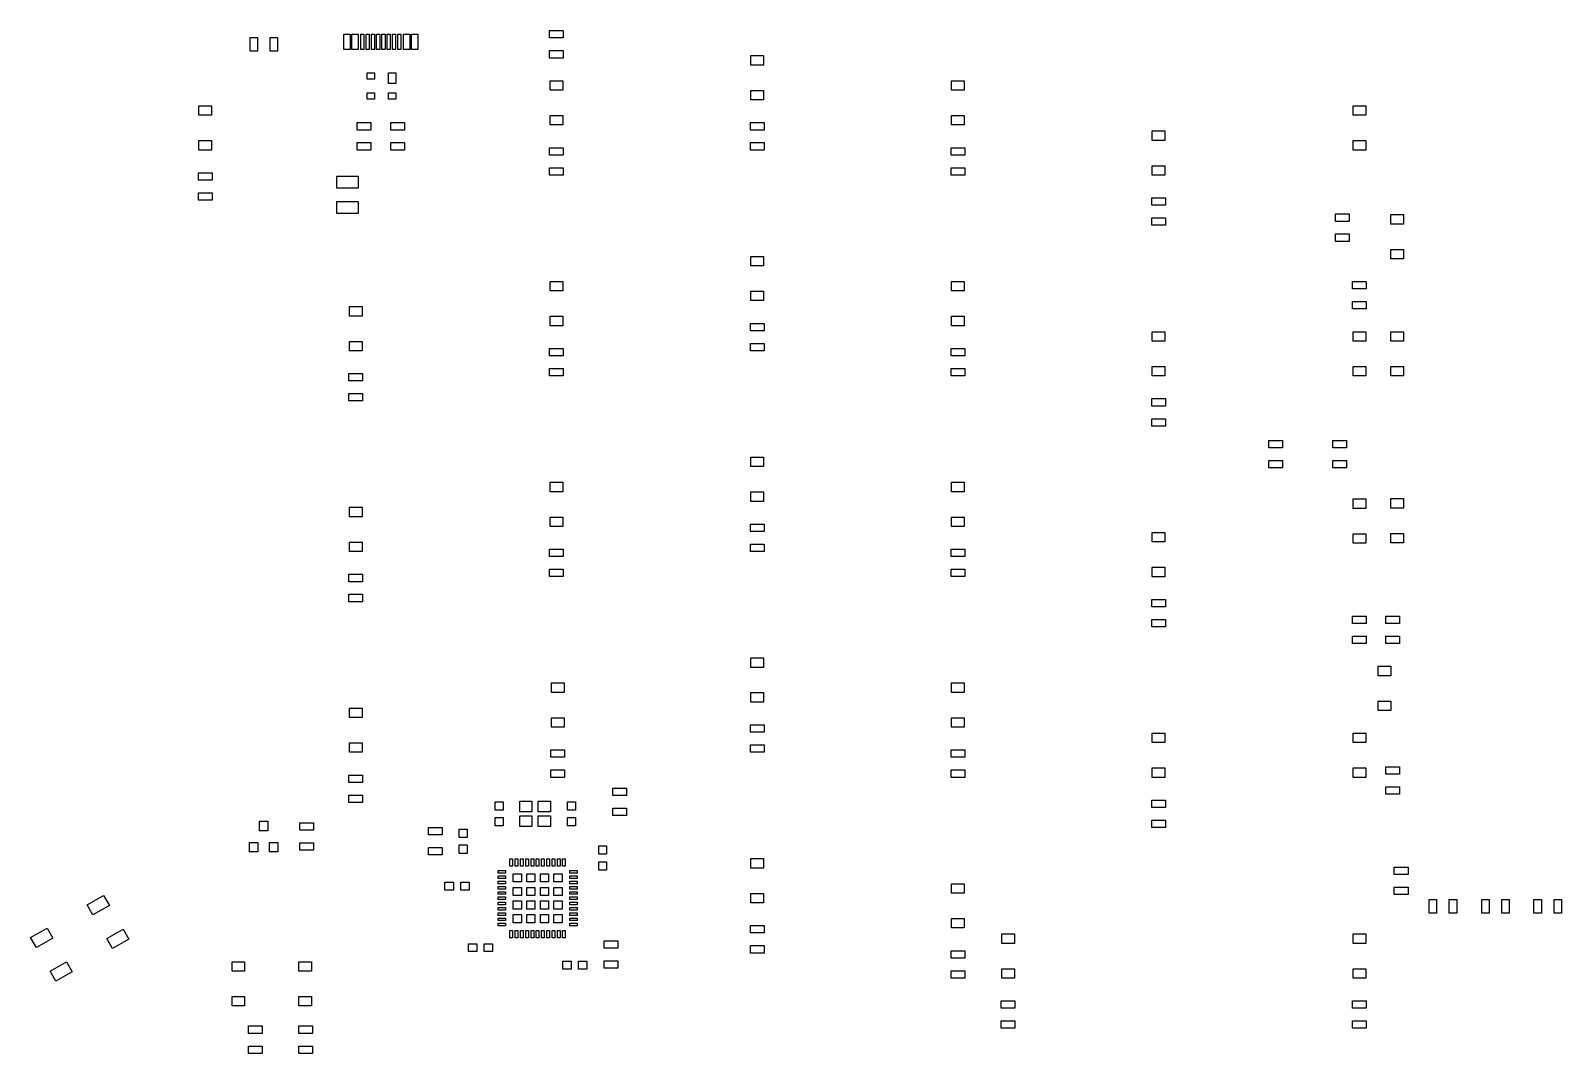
# Model space of a CAD drawing. Extents: x 32 to 331, y -133 to -33.
# Drawn here: x 185.8 to 331.1, y -130.7 to -33.6 of the extents above; entities that cross this region are included whole.
import ezdxf

# ---------------------------------------------------------------- set-up
doc = ezdxf.new("R2010")
doc.units = 0
doc.header["$MEASUREMENT"] = 0
doc.layers.add('BLACK', color=7, linetype='CONTINUOUS')

msp = doc.modelspace()

# ---------------------------------------------------------------- linework, layer by layer
at = {"layer": 'BLACK', "linetype": 'CONTINUOUS'}
for p, q in [((206.662, -35.575), (206.662, -34.275)), ((206.662, -34.275), (207.362, -34.275)), ((207.362, -34.275), (207.362, -35.575)), ((208.562, -35.575), (208.562, -34.275)), ((208.562, -34.275), (209.262, -34.275)), ((209.262, -34.275), (209.262, -35.575)), ((215.55, -35.4075), (215.55, -33.9575)), ((215.55, -33.9575), (216.15, -33.9575)), ((216.15, -33.9575), (216.15, -35.4075)), ((216.325, -35.4075), (216.325, -33.9575)), ((216.325, -33.9575), (216.925, -33.9575)), ((216.925, -33.9575), (216.925, -35.4075)), ((217.175, -35.4075), (217.175, -33.9575)), ((217.175, -33.9575), (217.475, -33.9575)), ((217.475, -33.9575), (217.475, -35.4075)), ((217.675, -35.4075), (217.675, -33.9575)), ((217.675, -33.9575), (217.975, -33.9575)), ((217.975, -33.9575), (217.975, -35.4075)), ((218.175, -35.4075), (218.175, -33.9575)), ((218.175, -33.9575), (218.475, -33.9575)), ((218.475, -33.9575), (218.475, -35.4075)), ((218.675, -35.4075), (218.675, -33.9575)), ((218.675, -33.9575), (218.975, -33.9575)), ((218.975, -33.9575), (218.975, -35.4075)), ((219.175, -35.4075), (219.175, -33.9575)), ((219.175, -33.9575), (219.475, -33.9575)), ((219.475, -33.9575), (219.475, -35.4075)), ((219.675, -35.4075), (219.675, -33.9575)), ((219.675, -33.9575), (219.975, -33.9575)), ((219.975, -33.9575), (219.975, -35.4075)), ((220.175, -35.4075), (220.175, -33.9575)), ((220.175, -33.9575), (220.475, -33.9575)), ((220.475, -33.9575), (220.475, -35.4075)), ((220.675, -35.4075), (220.675, -33.9575)), ((220.675, -33.9575), (220.975, -33.9575)), ((220.975, -33.9575), (220.975, -35.4075)), ((221.225, -35.4075), (221.225, -33.9575)), ((221.225, -33.9575), (221.825, -33.9575)), ((221.825, -33.9575), (221.825, -35.4075)), ((222, -35.4075), (222, -33.9575)), ((222, -33.9575), (222.6, -33.9575)), ((222.6, -33.9575), (222.6, -35.4075)), ((235.094, -34.325), (235.094, -33.625)), ((235.094, -33.625), (236.394, -33.625)), ((236.394, -34.325), (235.094, -34.325)), ((236.394, -33.625), (236.394, -34.325)), ((207.362, -35.575), (206.662, -35.575)), ((209.262, -35.575), (208.562, -35.575)), ((216.15, -35.4075), (215.55, -35.4075)), ((216.925, -35.4075), (216.325, -35.4075)), ((217.475, -35.4075), (217.175, -35.4075)), ((217.975, -35.4075), (217.675, -35.4075)), ((218.475, -35.4075), (218.175, -35.4075)), ((218.975, -35.4075), (218.675, -35.4075)), ((219.475, -35.4075), (219.175, -35.4075)), ((219.975, -35.4075), (219.675, -35.4075)), ((220.475, -35.4075), (220.175, -35.4075)), ((220.975, -35.4075), (220.675, -35.4075)), ((221.825, -35.4075), (221.225, -35.4075)), ((222.6, -35.4075), (222, -35.4075)), ((235.094, -36.225), (235.094, -35.525)), ((235.094, -35.525), (236.394, -35.525)), ((236.394, -36.225), (235.094, -36.225)), ((236.394, -35.525), (236.394, -36.225)), ((254.194, -36.9), (254.194, -36)), ((254.194, -36), (255.394, -36)), ((255.394, -36), (255.394, -36.9)), ((217.788, -38.2437), (217.788, -37.6437)), ((217.788, -37.6437), (218.488, -37.6437)), ((218.488, -37.6437), (218.488, -38.2437)), ((219.788, -38.6437), (219.788, -37.6437)), ((219.788, -37.6437), (220.488, -37.6437)), ((220.488, -37.6437), (220.488, -38.6437)), ((255.394, -36.9), (254.194, -36.9)), ((218.488, -38.2437), (217.788, -38.2437)), ((220.488, -38.6437), (219.788, -38.6437)), ((235.144, -39.2812), (235.144, -38.3813)), ((235.144, -38.3813), (236.344, -38.3813)), ((236.344, -38.3813), (236.344, -39.2812)), ((273.244, -39.2812), (273.244, -38.3813)), ((273.244, -38.3813), (274.444, -38.3813)), ((274.444, -38.3813), (274.444, -39.2812)), ((217.788, -40.1437), (217.788, -39.5437)), ((217.788, -39.5437), (218.488, -39.5437)), ((218.488, -40.1437), (217.788, -40.1437)), ((218.488, -39.5437), (218.488, -40.1437)), ((219.788, -40.1437), (219.788, -39.5437)), ((219.788, -39.5437), (220.488, -39.5437)), ((220.488, -40.1437), (219.788, -40.1437)), ((220.488, -39.5437), (220.488, -40.1437)), ((236.344, -39.2812), (235.144, -39.2812)), ((254.194, -40.2), (254.194, -39.3)), ((254.194, -39.3), (255.394, -39.3)), ((255.394, -40.2), (254.194, -40.2)), ((255.394, -39.3), (255.394, -40.2)), ((274.444, -39.2812), (273.244, -39.2812)), ((201.806, -41.6625), (201.806, -40.7625)), ((201.806, -40.7625), (203.006, -40.7625)), ((203.006, -41.6625), (201.806, -41.6625)), ((203.006, -40.7625), (203.006, -41.6625)), ((235.144, -42.5812), (235.144, -41.6812)), ((235.144, -41.6812), (236.344, -41.6812)), ((236.344, -41.6812), (236.344, -42.5812)), ((273.244, -42.5812), (273.244, -41.6812)), ((273.244, -41.6812), (274.444, -41.6812)), ((274.444, -41.6812), (274.444, -42.5812)), ((311.344, -41.6625), (311.344, -40.7625)), ((311.344, -40.7625), (312.544, -40.7625)), ((312.544, -41.6625), (311.344, -41.6625)), ((312.544, -40.7625), (312.544, -41.6625)), ((216.837, -43.0562), (216.837, -42.3562)), ((216.837, -42.3562), (218.137, -42.3562)), ((218.137, -43.0562), (216.837, -43.0562)), ((218.137, -42.3562), (218.137, -43.0562)), ((220.012, -43.0562), (220.012, -42.3562)), ((220.012, -42.3562), (221.312, -42.3562)), ((221.312, -43.0562), (220.012, -43.0562)), ((221.312, -42.3562), (221.312, -43.0562)), ((236.344, -42.5812), (235.144, -42.5812)), ((254.144, -43.0562), (254.144, -42.3562)), ((254.144, -42.3562), (255.444, -42.3562)), ((255.444, -43.0562), (254.144, -43.0562)), ((255.444, -42.3562), (255.444, -43.0562)), ((274.444, -42.5812), (273.244, -42.5812)), ((292.294, -44.0437), (292.294, -43.1437)), ((292.294, -43.1437), (293.494, -43.1437)), ((293.494, -43.1437), (293.494, -44.0437)), ((201.806, -44.9625), (201.806, -44.0625)), ((201.806, -44.0625), (203.006, -44.0625)), ((203.006, -44.9625), (201.806, -44.9625)), ((203.006, -44.0625), (203.006, -44.9625)), ((216.837, -44.9562), (216.837, -44.2563)), ((216.837, -44.2563), (218.137, -44.2563)), ((218.137, -44.9562), (216.837, -44.9562)), ((218.137, -44.2563), (218.137, -44.9562)), ((220.012, -44.9562), (220.012, -44.2563)), ((220.012, -44.2563), (221.312, -44.2563)), ((221.312, -44.9562), (220.012, -44.9562)), ((221.312, -44.2563), (221.312, -44.9562)), ((235.094, -45.4375), (235.094, -44.7375)), ((235.094, -44.7375), (236.394, -44.7375)), ((236.394, -44.7375), (236.394, -45.4375)), ((254.144, -44.9562), (254.144, -44.2563)), ((254.144, -44.2563), (255.444, -44.2563)), ((255.444, -44.9562), (254.144, -44.9562)), ((255.444, -44.2563), (255.444, -44.9562)), ((273.194, -45.4375), (273.194, -44.7375)), ((273.194, -44.7375), (274.494, -44.7375)), ((274.494, -44.7375), (274.494, -45.4375)), ((293.494, -44.0437), (292.294, -44.0437)), ((311.344, -44.9625), (311.344, -44.0625)), ((311.344, -44.0625), (312.544, -44.0625)), ((312.544, -44.9625), (311.344, -44.9625)), ((312.544, -44.0625), (312.544, -44.9625)), ((236.394, -45.4375), (235.094, -45.4375)), ((274.494, -45.4375), (273.194, -45.4375)), ((292.294, -47.3438), (292.294, -46.4438)), ((292.294, -46.4438), (293.494, -46.4438)), ((293.494, -46.4438), (293.494, -47.3438)), ((201.756, -47.8187), (201.756, -47.1187)), ((201.756, -47.1187), (203.056, -47.1187)), ((203.056, -47.8187), (201.756, -47.8187)), ((203.056, -47.1187), (203.056, -47.8187)), ((214.885, -48.5825), (214.885, -47.4425)), ((214.885, -47.4425), (216.915, -47.4425)), ((216.915, -47.4425), (216.915, -48.5825)), ((235.094, -47.3375), (235.094, -46.6375)), ((235.094, -46.6375), (236.394, -46.6375)), ((236.394, -47.3375), (235.094, -47.3375)), ((236.394, -46.6375), (236.394, -47.3375)), ((273.194, -47.3375), (273.194, -46.6375)), ((273.194, -46.6375), (274.494, -46.6375)), ((274.494, -47.3375), (273.194, -47.3375)), ((274.494, -46.6375), (274.494, -47.3375)), ((293.494, -47.3438), (292.294, -47.3438)), ((201.756, -49.7188), (201.756, -49.0187)), ((201.756, -49.0187), (203.056, -49.0187)), ((203.056, -49.0187), (203.056, -49.7188)), ((216.915, -48.5825), (214.885, -48.5825)), ((203.056, -49.7188), (201.756, -49.7188)), ((214.885, -50.9825), (214.885, -49.8425)), ((214.885, -49.8425), (216.915, -49.8425)), ((216.915, -49.8425), (216.915, -50.9825)), ((292.244, -50.2), (292.244, -49.5)), ((292.244, -49.5), (293.544, -49.5)), ((293.544, -50.2), (292.244, -50.2)), ((293.544, -49.5), (293.544, -50.2)), ((216.915, -50.9825), (214.885, -50.9825)), ((292.244, -52.1), (292.244, -51.4)), ((292.244, -51.4), (293.544, -51.4)), ((293.544, -52.1), (292.244, -52.1)), ((293.544, -51.4), (293.544, -52.1)), ((309.674, -51.724), (309.674, -51.024)), ((309.674, -51.024), (310.974, -51.024)), ((310.974, -51.724), (309.674, -51.724)), ((310.974, -51.024), (310.974, -51.724)), ((314.931, -51.9812), (314.931, -51.0812)), ((314.931, -51.0812), (316.131, -51.0812)), ((316.131, -51.9812), (314.931, -51.9812)), ((316.131, -51.0812), (316.131, -51.9812)), ((309.674, -53.624), (309.674, -52.924)), ((309.674, -52.924), (310.974, -52.924)), ((310.974, -53.624), (309.674, -53.624)), ((310.974, -52.924), (310.974, -53.624)), ((254.194, -55.95), (254.194, -55.05)), ((254.194, -55.05), (255.394, -55.05)), ((255.394, -55.05), (255.394, -55.95)), ((314.931, -55.2812), (314.931, -54.3812)), ((314.931, -54.3812), (316.131, -54.3812)), ((316.131, -54.3812), (316.131, -55.2812)), ((255.394, -55.95), (254.194, -55.95)), ((316.131, -55.2812), (314.931, -55.2812)), ((235.144, -58.3312), (235.144, -57.4312)), ((235.144, -57.4312), (236.344, -57.4312)), ((236.344, -57.4312), (236.344, -58.3312)), ((273.244, -58.3312), (273.244, -57.4312)), ((273.244, -57.4312), (274.444, -57.4312)), ((274.444, -57.4312), (274.444, -58.3312)), ((311.294, -58.1375), (311.294, -57.4375)), ((311.294, -57.4375), (312.594, -57.4375)), ((312.594, -57.4375), (312.594, -58.1375)), ((236.344, -58.3312), (235.144, -58.3312)), ((254.194, -59.25), (254.194, -58.35)), ((254.194, -58.35), (255.394, -58.35)), ((255.394, -59.25), (254.194, -59.25)), ((255.394, -58.35), (255.394, -59.25)), ((274.444, -58.3312), (273.244, -58.3312)), ((312.594, -58.1375), (311.294, -58.1375)), ((311.294, -60.0375), (311.294, -59.3375)), ((311.294, -59.3375), (312.594, -59.3375)), ((312.594, -59.3375), (312.594, -60.0375)), ((216.094, -60.7125), (216.094, -59.8125)), ((216.094, -59.8125), (217.294, -59.8125)), ((217.294, -60.7125), (216.094, -60.7125)), ((217.294, -59.8125), (217.294, -60.7125)), ((235.144, -61.6312), (235.144, -60.7312)), ((235.144, -60.7312), (236.344, -60.7312)), ((236.344, -60.7312), (236.344, -61.6312)), ((273.244, -61.6312), (273.244, -60.7312)), ((273.244, -60.7312), (274.444, -60.7312)), ((274.444, -60.7312), (274.444, -61.6312)), ((312.594, -60.0375), (311.294, -60.0375)), ((236.344, -61.6312), (235.144, -61.6312)), ((254.144, -62.1062), (254.144, -61.4062)), ((254.144, -61.4062), (255.444, -61.4062)), ((255.444, -62.1062), (254.144, -62.1062)), ((255.444, -61.4062), (255.444, -62.1062)), ((274.444, -61.6312), (273.244, -61.6312)), ((292.294, -63.0938), (292.294, -62.1937)), ((292.294, -62.1937), (293.494, -62.1937)), ((293.494, -62.1937), (293.494, -63.0938)), ((311.344, -63.0938), (311.344, -62.1937)), ((311.344, -62.1937), (312.544, -62.1937)), ((312.544, -62.1937), (312.544, -63.0938)), ((314.931, -63.0938), (314.931, -62.1937)), ((314.931, -62.1937), (316.131, -62.1937)), ((316.131, -62.1937), (316.131, -63.0938)), ((216.094, -64.0125), (216.094, -63.1125)), ((216.094, -63.1125), (217.294, -63.1125)), ((217.294, -63.1125), (217.294, -64.0125)), ((235.094, -64.4875), (235.094, -63.7875)), ((235.094, -63.7875), (236.394, -63.7875)), ((236.394, -63.7875), (236.394, -64.4875)), ((254.144, -64.0062), (254.144, -63.3062)), ((254.144, -63.3062), (255.444, -63.3062)), ((255.444, -63.3062), (255.444, -64.0062)), ((273.194, -64.4875), (273.194, -63.7875)), ((273.194, -63.7875), (274.494, -63.7875)), ((274.494, -63.7875), (274.494, -64.4875)), ((293.494, -63.0938), (292.294, -63.0938)), ((312.544, -63.0938), (311.344, -63.0938)), ((316.131, -63.0938), (314.931, -63.0938)), ((217.294, -64.0125), (216.094, -64.0125)), ((236.394, -64.4875), (235.094, -64.4875)), ((255.444, -64.0062), (254.144, -64.0062)), ((274.494, -64.4875), (273.194, -64.4875)), ((216.044, -66.8687), (216.044, -66.1688)), ((216.044, -66.1688), (217.344, -66.1688)), ((217.344, -66.1688), (217.344, -66.8687)), ((235.094, -66.3875), (235.094, -65.6875)), ((235.094, -65.6875), (236.394, -65.6875)), ((236.394, -66.3875), (235.094, -66.3875)), ((236.394, -65.6875), (236.394, -66.3875)), ((273.194, -66.3875), (273.194, -65.6875)), ((273.194, -65.6875), (274.494, -65.6875)), ((274.494, -66.3875), (273.194, -66.3875)), ((274.494, -65.6875), (274.494, -66.3875)), ((292.294, -66.3937), (292.294, -65.4937)), ((292.294, -65.4937), (293.494, -65.4937)), ((293.494, -66.3937), (292.294, -66.3937)), ((293.494, -65.4937), (293.494, -66.3937)), ((311.344, -66.3937), (311.344, -65.4937)), ((311.344, -65.4937), (312.544, -65.4937)), ((312.544, -66.3937), (311.344, -66.3937)), ((312.544, -65.4937), (312.544, -66.3937)), ((314.931, -66.3937), (314.931, -65.4937)), ((314.931, -65.4937), (316.131, -65.4937)), ((316.131, -66.3937), (314.931, -66.3937)), ((316.131, -65.4937), (316.131, -66.3937)), ((217.344, -66.8687), (216.044, -66.8687)), ((216.044, -68.7687), (216.044, -68.0687)), ((216.044, -68.0687), (217.344, -68.0687)), ((217.344, -68.0687), (217.344, -68.7687)), ((217.344, -68.7687), (216.044, -68.7687)), ((292.244, -69.25), (292.244, -68.55)), ((292.244, -68.55), (293.544, -68.55)), ((293.544, -69.25), (292.244, -69.25)), ((293.544, -68.55), (293.544, -69.25)), ((292.244, -71.15), (292.244, -70.45)), ((292.244, -70.45), (293.544, -70.45)), ((293.544, -71.15), (292.244, -71.15)), ((293.544, -70.45), (293.544, -71.15)), ((303.356, -73.2188), (303.356, -72.5187)), ((303.356, -72.5187), (304.656, -72.5187)), ((304.656, -72.5187), (304.656, -73.2188)), ((309.423, -73.2188), (309.423, -72.5187)), ((309.423, -72.5187), (310.723, -72.5187)), ((310.723, -72.5187), (310.723, -73.2188)), ((304.656, -73.2188), (303.356, -73.2188)), ((310.723, -73.2188), (309.423, -73.2188)), ((254.194, -75), (254.194, -74.1)), ((254.194, -74.1), (255.394, -74.1)), ((255.394, -75), (254.194, -75)), ((255.394, -74.1), (255.394, -75)), ((303.356, -75.1187), (303.356, -74.4188)), ((303.356, -74.4188), (304.656, -74.4188)), ((304.656, -75.1187), (303.356, -75.1187)), ((304.656, -74.4188), (304.656, -75.1187)), ((309.423, -75.1187), (309.423, -74.4188)), ((309.423, -74.4188), (310.723, -74.4188)), ((310.723, -75.1187), (309.423, -75.1187)), ((310.723, -74.4188), (310.723, -75.1187)), ((235.144, -77.3812), (235.144, -76.4813)), ((235.144, -76.4813), (236.344, -76.4813)), ((236.344, -76.4813), (236.344, -77.3812)), ((273.244, -77.3812), (273.244, -76.4813)), ((273.244, -76.4813), (274.444, -76.4813)), ((274.444, -76.4813), (274.444, -77.3812)), ((236.344, -77.3812), (235.144, -77.3812)), ((254.194, -78.3), (254.194, -77.4)), ((254.194, -77.4), (255.394, -77.4)), ((255.394, -78.3), (254.194, -78.3)), ((255.394, -77.4), (255.394, -78.3)), ((274.444, -77.3812), (273.244, -77.3812)), ((311.344, -78.9688), (311.344, -78.0687)), ((311.344, -78.0687), (312.544, -78.0687)), ((312.544, -78.0687), (312.544, -78.9688)), ((314.931, -78.937), (314.931, -78.037)), ((314.931, -78.037), (316.131, -78.037)), ((316.131, -78.037), (316.131, -78.937)), ((216.094, -79.7625), (216.094, -78.8625)), ((216.094, -78.8625), (217.294, -78.8625)), ((217.294, -79.7625), (216.094, -79.7625)), ((217.294, -78.8625), (217.294, -79.7625)), ((235.144, -80.6812), (235.144, -79.7812)), ((235.144, -79.7812), (236.344, -79.7812)), ((236.344, -79.7812), (236.344, -80.6812)), ((273.244, -80.6812), (273.244, -79.7812)), ((273.244, -79.7812), (274.444, -79.7812)), ((274.444, -79.7812), (274.444, -80.6812)), ((312.544, -78.9688), (311.344, -78.9688)), ((316.131, -78.937), (314.931, -78.937)), ((236.344, -80.6812), (235.144, -80.6812)), ((254.144, -81.1562), (254.144, -80.4562)), ((254.144, -80.4562), (255.444, -80.4562)), ((255.444, -81.1562), (254.144, -81.1562)), ((255.444, -80.4562), (255.444, -81.1562)), ((274.444, -80.6812), (273.244, -80.6812)), ((292.294, -82.1437), (292.294, -81.2437)), ((292.294, -81.2437), (293.494, -81.2437)), ((293.494, -81.2437), (293.494, -82.1437)), ((314.931, -82.237), (314.931, -81.337)), ((314.931, -81.337), (316.131, -81.337)), ((316.131, -81.337), (316.131, -82.237)), ((216.094, -83.0625), (216.094, -82.1625)), ((216.094, -82.1625), (217.294, -82.1625)), ((217.294, -82.1625), (217.294, -83.0625)), ((254.144, -83.0562), (254.144, -82.3563)), ((254.144, -82.3563), (255.444, -82.3563)), ((255.444, -82.3563), (255.444, -83.0562)), ((293.494, -82.1437), (292.294, -82.1437)), ((311.344, -82.2687), (311.344, -81.3687)), ((311.344, -81.3687), (312.544, -81.3687)), ((312.544, -82.2687), (311.344, -82.2687)), ((312.544, -81.3687), (312.544, -82.2687)), ((316.131, -82.237), (314.931, -82.237)), ((217.294, -83.0625), (216.094, -83.0625)), ((235.094, -83.5375), (235.094, -82.8375)), ((235.094, -82.8375), (236.394, -82.8375)), ((236.394, -83.5375), (235.094, -83.5375)), ((236.394, -82.8375), (236.394, -83.5375)), ((255.444, -83.0562), (254.144, -83.0562)), ((273.194, -83.5375), (273.194, -82.8375)), ((273.194, -82.8375), (274.494, -82.8375)), ((274.494, -83.5375), (273.194, -83.5375)), ((274.494, -82.8375), (274.494, -83.5375)), ((216.044, -85.9188), (216.044, -85.2188)), ((216.044, -85.2188), (217.344, -85.2188)), ((217.344, -85.2188), (217.344, -85.9188)), ((235.094, -85.4375), (235.094, -84.7375)), ((235.094, -84.7375), (236.394, -84.7375)), ((236.394, -85.4375), (235.094, -85.4375)), ((236.394, -84.7375), (236.394, -85.4375)), ((273.194, -85.4375), (273.194, -84.7375)), ((273.194, -84.7375), (274.494, -84.7375)), ((274.494, -85.4375), (273.194, -85.4375)), ((274.494, -84.7375), (274.494, -85.4375)), ((292.294, -85.4437), (292.294, -84.5438)), ((292.294, -84.5438), (293.494, -84.5438)), ((293.494, -85.4437), (292.294, -85.4437)), ((293.494, -84.5438), (293.494, -85.4437)), ((217.344, -85.9188), (216.044, -85.9188)), ((216.044, -87.8187), (216.044, -87.1187)), ((216.044, -87.1187), (217.344, -87.1187)), ((217.344, -87.1187), (217.344, -87.8187)), ((217.344, -87.8187), (216.044, -87.8187)), ((292.244, -88.3), (292.244, -87.6)), ((292.244, -87.6), (293.544, -87.6)), ((293.544, -88.3), (292.244, -88.3)), ((293.544, -87.6), (293.544, -88.3)), ((292.244, -90.2), (292.244, -89.5)), ((292.244, -89.5), (293.544, -89.5)), ((293.544, -89.5), (293.544, -90.2)), ((311.294, -89.8875), (311.294, -89.1875)), ((311.294, -89.1875), (312.594, -89.1875)), ((312.594, -89.8875), (311.294, -89.8875)), ((312.594, -89.1875), (312.594, -89.8875)), ((314.469, -89.8875), (314.469, -89.1875)), ((314.469, -89.1875), (315.769, -89.1875)), ((315.769, -89.8875), (314.469, -89.8875)), ((315.769, -89.1875), (315.769, -89.8875)), ((293.544, -90.2), (292.244, -90.2)), ((311.294, -91.7875), (311.294, -91.0875)), ((311.294, -91.0875), (312.594, -91.0875)), ((312.594, -91.0875), (312.594, -91.7875)), ((314.469, -91.7875), (314.469, -91.0875)), ((314.469, -91.0875), (315.769, -91.0875)), ((315.769, -91.0875), (315.769, -91.7875)), ((312.594, -91.7875), (311.294, -91.7875)), ((315.769, -91.7875), (314.469, -91.7875)), ((254.194, -94.05), (254.194, -93.15)), ((254.194, -93.15), (255.394, -93.15)), ((255.394, -94.05), (254.194, -94.05)), ((255.394, -93.15), (255.394, -94.05)), ((313.725, -94.8438), (313.725, -93.9437)), ((313.725, -93.9437), (314.925, -93.9437)), ((314.925, -93.9437), (314.925, -94.8438)), ((235.271, -96.4312), (235.271, -95.5312)), ((235.271, -95.5312), (236.471, -95.5312)), ((236.471, -95.5312), (236.471, -96.4312)), ((273.244, -96.4312), (273.244, -95.5312)), ((273.244, -95.5312), (274.444, -95.5312)), ((274.444, -95.5312), (274.444, -96.4312)), ((314.925, -94.8438), (313.725, -94.8438)), ((236.471, -96.4312), (235.271, -96.4312)), ((254.194, -97.35), (254.194, -96.45)), ((254.194, -96.45), (255.394, -96.45)), ((255.394, -96.45), (255.394, -97.35)), ((274.444, -96.4312), (273.244, -96.4312)), ((313.725, -98.1437), (313.725, -97.2437)), ((313.725, -97.2437), (314.925, -97.2437)), ((314.925, -97.2437), (314.925, -98.1437)), ((216.094, -98.8125), (216.094, -97.9125)), ((216.094, -97.9125), (217.294, -97.9125)), ((217.294, -97.9125), (217.294, -98.8125)), ((255.394, -97.35), (254.194, -97.35)), ((314.925, -98.1437), (313.725, -98.1437)), ((217.294, -98.8125), (216.094, -98.8125)), ((235.271, -99.7312), (235.271, -98.8312)), ((235.271, -98.8312), (236.471, -98.8312)), ((236.471, -99.7312), (235.271, -99.7312)), ((236.471, -98.8312), (236.471, -99.7312)), ((254.144, -100.206), (254.144, -99.5062)), ((254.144, -99.5062), (255.444, -99.5062)), ((255.444, -100.206), (254.144, -100.206)), ((255.444, -99.5062), (255.444, -100.206)), ((273.244, -99.7312), (273.244, -98.8312)), ((273.244, -98.8312), (274.444, -98.8312)), ((274.444, -99.7312), (273.244, -99.7312)), ((274.444, -98.8312), (274.444, -99.7312)), ((216.094, -102.112), (216.094, -101.212)), ((216.094, -101.212), (217.294, -101.212)), ((217.294, -101.212), (217.294, -102.112)), ((254.144, -102.106), (254.144, -101.406)), ((254.144, -101.406), (255.444, -101.406)), ((255.444, -101.406), (255.444, -102.106)), ((292.294, -101.194), (292.294, -100.294)), ((292.294, -100.294), (293.494, -100.294)), ((293.494, -101.194), (292.294, -101.194)), ((293.494, -100.294), (293.494, -101.194)), ((311.344, -101.194), (311.344, -100.294)), ((311.344, -100.294), (312.544, -100.294)), ((312.544, -101.194), (311.344, -101.194)), ((312.544, -100.294), (312.544, -101.194)), ((217.294, -102.112), (216.094, -102.112)), ((235.221, -102.587), (235.221, -101.887)), ((235.221, -101.887), (236.521, -101.887)), ((236.521, -102.587), (235.221, -102.587)), ((236.521, -101.887), (236.521, -102.587)), ((255.444, -102.106), (254.144, -102.106)), ((273.194, -102.587), (273.194, -101.887)), ((273.194, -101.887), (274.494, -101.887)), ((274.494, -102.587), (273.194, -102.587)), ((274.494, -101.887), (274.494, -102.587)), ((216.044, -104.969), (216.044, -104.269)), ((216.044, -104.269), (217.344, -104.269)), ((217.344, -104.269), (217.344, -104.969)), ((235.221, -104.487), (235.221, -103.787)), ((235.221, -103.787), (236.521, -103.787)), ((236.521, -104.487), (235.221, -104.487)), ((236.521, -103.787), (236.521, -104.487)), ((273.194, -104.487), (273.194, -103.787)), ((273.194, -103.787), (274.494, -103.787)), ((274.494, -104.487), (273.194, -104.487)), ((274.494, -103.787), (274.494, -104.487)), ((292.294, -104.494), (292.294, -103.594)), ((292.294, -103.594), (293.494, -103.594)), ((293.494, -104.494), (292.294, -104.494)), ((293.494, -103.594), (293.494, -104.494)), ((311.344, -104.494), (311.344, -103.594)), ((311.344, -103.594), (312.544, -103.594)), ((312.544, -104.494), (311.344, -104.494)), ((312.544, -103.594), (312.544, -104.494)), ((314.469, -104.175), (314.469, -103.475)), ((314.469, -103.475), (315.769, -103.475)), ((315.769, -104.175), (314.469, -104.175)), ((315.769, -103.475), (315.769, -104.175)), ((217.344, -104.969), (216.044, -104.969)), ((241.094, -106.207), (241.094, -105.507)), ((241.094, -105.507), (242.394, -105.507)), ((242.394, -105.507), (242.394, -106.207)), ((314.469, -106.075), (314.469, -105.375)), ((314.469, -105.375), (315.769, -105.375)), ((315.769, -105.375), (315.769, -106.075)), ((216.044, -106.869), (216.044, -106.169)), ((216.044, -106.169), (217.344, -106.169)), ((217.344, -106.869), (216.044, -106.869)), ((217.344, -106.169), (217.344, -106.869)), ((229.939, -107.6), (229.939, -106.8)), ((229.939, -106.8), (230.689, -106.8)), ((230.689, -106.8), (230.689, -107.6)), ((232.262, -107.75), (232.262, -106.75)), ((232.262, -106.75), (233.412, -106.75)), ((233.412, -106.75), (233.412, -107.75)), ((234.012, -107.75), (234.012, -106.75)), ((234.012, -106.75), (235.162, -106.75)), ((235.162, -106.75), (235.162, -107.75)), ((236.797, -107.6), (236.797, -106.8)), ((236.797, -106.8), (237.547, -106.8)), ((237.547, -106.8), (237.547, -107.6)), ((242.394, -106.207), (241.094, -106.207)), ((241.094, -108.107), (241.094, -107.407)), ((241.094, -107.407), (242.394, -107.407)), ((242.394, -107.407), (242.394, -108.107)), ((292.244, -107.35), (292.244, -106.65)), ((292.244, -106.65), (293.544, -106.65)), ((293.544, -107.35), (292.244, -107.35)), ((293.544, -106.65), (293.544, -107.35)), ((315.769, -106.075), (314.469, -106.075)), ((207.562, -109.559), (207.562, -108.659)), ((207.562, -108.659), (208.362, -108.659)), ((208.362, -108.659), (208.362, -109.559)), ((211.376, -109.509), (211.376, -108.809)), ((211.376, -108.809), (212.677, -108.809)), ((212.677, -108.809), (212.677, -109.509)), ((230.689, -107.6), (229.939, -107.6)), ((229.939, -109.1), (229.939, -108.3)), ((229.939, -108.3), (230.689, -108.3)), ((230.689, -108.3), (230.689, -109.1)), ((233.412, -107.75), (232.262, -107.75)), ((232.262, -109.15), (232.262, -108.15)), ((232.262, -108.15), (233.412, -108.15)), ((233.412, -108.15), (233.412, -109.15)), ((235.162, -107.75), (234.012, -107.75)), ((234.012, -109.15), (234.012, -108.15)), ((234.012, -108.15), (235.162, -108.15)), ((235.162, -108.15), (235.162, -109.15)), ((237.547, -107.6), (236.797, -107.6)), ((236.797, -109.1), (236.797, -108.3)), ((236.797, -108.3), (237.547, -108.3)), ((237.547, -108.3), (237.547, -109.1)), ((242.394, -108.107), (241.094, -108.107)), ((292.244, -109.25), (292.244, -108.55)), ((292.244, -108.55), (293.544, -108.55)), ((293.544, -108.55), (293.544, -109.25)), ((208.362, -109.559), (207.562, -109.559)), ((212.677, -109.509), (211.376, -109.509)), ((223.6, -109.953), (223.6, -109.253)), ((223.6, -109.253), (224.9, -109.253)), ((224.9, -109.953), (223.6, -109.953)), ((224.9, -109.253), (224.9, -109.953)), ((226.51, -110.203), (226.51, -109.403)), ((226.51, -109.403), (227.26, -109.403)), ((227.26, -110.203), (226.51, -110.203)), ((227.26, -109.403), (227.26, -110.203)), ((230.689, -109.1), (229.939, -109.1)), ((233.412, -109.15), (232.262, -109.15)), ((235.162, -109.15), (234.012, -109.15)), ((237.547, -109.1), (236.797, -109.1)), ((293.544, -109.25), (292.244, -109.25)), ((206.612, -111.559), (206.612, -110.659)), ((206.612, -110.659), (207.412, -110.659)), ((207.412, -111.559), (206.612, -111.559)), ((207.412, -110.659), (207.412, -111.559)), ((208.512, -111.559), (208.512, -110.659)), ((208.512, -110.659), (209.312, -110.659)), ((209.312, -111.559), (208.512, -111.559)), ((209.312, -110.659), (209.312, -111.559)), ((211.376, -111.409), (211.376, -110.709)), ((211.376, -110.709), (212.677, -110.709)), ((212.677, -111.409), (211.376, -111.409)), ((212.677, -110.709), (212.677, -111.409)), ((223.6, -111.853), (223.6, -111.153)), ((223.6, -111.153), (224.9, -111.153)), ((224.9, -111.853), (223.6, -111.853)), ((224.9, -111.153), (224.9, -111.853)), ((226.51, -111.703), (226.51, -110.903)), ((226.51, -110.903), (227.26, -110.903)), ((227.26, -111.703), (226.51, -111.703)), ((227.26, -110.903), (227.26, -111.703)), ((239.75, -111.791), (239.75, -110.991)), ((239.75, -110.991), (240.5, -110.991)), ((240.5, -111.791), (239.75, -111.791)), ((240.5, -110.991), (240.5, -111.791)), ((231.332, -112.91), (231.332, -112.21)), ((231.332, -112.21), (231.582, -112.21)), ((231.582, -112.91), (231.332, -112.91)), ((231.582, -112.21), (231.582, -112.91)), ((231.832, -112.91), (231.832, -112.21)), ((231.832, -112.21), (232.082, -112.21)), ((232.082, -112.91), (231.832, -112.91)), ((232.082, -112.21), (232.082, -112.91)), ((232.332, -112.91), (232.332, -112.21)), ((232.332, -112.21), (232.582, -112.21)), ((232.582, -112.91), (232.332, -112.91)), ((232.582, -112.21), (232.582, -112.91)), ((232.832, -112.91), (232.832, -112.21)), ((232.832, -112.21), (233.082, -112.21)), ((233.082, -112.91), (232.832, -112.91)), ((233.082, -112.21), (233.082, -112.91)), ((233.332, -112.91), (233.332, -112.21)), ((233.332, -112.21), (233.582, -112.21)), ((233.582, -112.91), (233.332, -112.91)), ((233.582, -112.21), (233.582, -112.91)), ((233.832, -112.91), (233.832, -112.21)), ((233.832, -112.21), (234.082, -112.21)), ((234.082, -112.91), (233.832, -112.91)), ((234.082, -112.21), (234.082, -112.91)), ((234.332, -112.91), (234.332, -112.21)), ((234.332, -112.21), (234.582, -112.21)), ((234.582, -112.91), (234.332, -112.91)), ((234.582, -112.21), (234.582, -112.91)), ((234.832, -112.91), (234.832, -112.21)), ((234.832, -112.21), (235.082, -112.21)), ((235.082, -112.91), (234.832, -112.91)), ((235.082, -112.21), (235.082, -112.91)), ((235.332, -112.91), (235.332, -112.21)), ((235.332, -112.21), (235.582, -112.21)), ((235.582, -112.91), (235.332, -112.91)), ((235.582, -112.21), (235.582, -112.91)), ((235.832, -112.91), (235.832, -112.21)), ((235.832, -112.21), (236.082, -112.21)), ((236.082, -112.91), (235.832, -112.91)), ((236.082, -112.21), (236.082, -112.91)), ((236.332, -112.91), (236.332, -112.21)), ((236.332, -112.21), (236.582, -112.21)), ((236.582, -112.91), (236.332, -112.91)), ((236.582, -112.21), (236.582, -112.91)), ((239.75, -113.291), (239.75, -112.491)), ((239.75, -112.491), (240.5, -112.491)), ((240.5, -113.291), (239.75, -113.291)), ((240.5, -112.491), (240.5, -113.291)), ((254.194, -113.1), (254.194, -112.2)), ((254.194, -112.2), (255.394, -112.2)), ((255.394, -113.1), (254.194, -113.1)), ((255.394, -112.2), (255.394, -113.1)), ((315.262, -113.7), (315.262, -113)), ((315.262, -113), (316.562, -113)), ((316.562, -113), (316.562, -113.7)), ((225.164, -115.183), (225.164, -114.433)), ((225.164, -114.433), (225.964, -114.433)), ((225.964, -114.433), (225.964, -115.183)), ((226.664, -115.183), (226.664, -114.433)), ((226.664, -114.433), (227.464, -114.433)), ((227.464, -114.433), (227.464, -115.183)), ((230.207, -113.585), (230.207, -113.335)), ((230.207, -113.335), (230.907, -113.335)), ((230.907, -113.585), (230.207, -113.585)), ((230.207, -114.085), (230.207, -113.835)), ((230.207, -113.835), (230.907, -113.835)), ((230.907, -114.085), (230.207, -114.085)), ((230.207, -114.585), (230.207, -114.335)), ((230.207, -114.335), (230.907, -114.335)), ((230.907, -114.585), (230.207, -114.585)), ((230.907, -113.335), (230.907, -113.585)), ((230.907, -113.835), (230.907, -114.085)), ((230.907, -114.335), (230.907, -114.585)), ((231.639, -114.415), (231.639, -113.642)), ((231.639, -113.642), (232.412, -113.642)), ((232.412, -114.415), (231.639, -114.415)), ((232.412, -113.642), (232.412, -114.415)), ((232.927, -114.415), (232.927, -113.642)), ((232.927, -113.642), (233.7, -113.642)), ((233.7, -114.415), (232.927, -114.415)), ((233.7, -113.642), (233.7, -114.415)), ((234.214, -114.415), (234.214, -113.642)), ((234.214, -113.642), (234.987, -113.642)), ((234.987, -114.415), (234.214, -114.415)), ((234.987, -113.642), (234.987, -114.415)), ((235.502, -114.415), (235.502, -113.642)), ((235.502, -113.642), (236.274, -113.642)), ((236.274, -114.415), (235.502, -114.415)), ((236.274, -113.642), (236.274, -114.415)), ((237.007, -113.585), (237.007, -113.335)), ((237.007, -113.335), (237.707, -113.335)), ((237.707, -113.585), (237.007, -113.585)), ((237.007, -114.085), (237.007, -113.835)), ((237.007, -113.835), (237.707, -113.835)), ((237.707, -114.085), (237.007, -114.085)), ((237.007, -114.585), (237.007, -114.335)), ((237.007, -114.335), (237.707, -114.335)), ((237.707, -114.585), (237.007, -114.585)), ((237.707, -113.335), (237.707, -113.585)), ((237.707, -113.835), (237.707, -114.085)), ((237.707, -114.335), (237.707, -114.585)), ((273.244, -115.481), (273.244, -114.581)), ((273.244, -114.581), (274.444, -114.581)), ((274.444, -114.581), (274.444, -115.481)), ((316.562, -113.7), (315.262, -113.7)), ((191.205, -116.583), (192.764, -115.683)), ((192.764, -115.683), (193.314, -116.635)), ((225.964, -115.183), (225.164, -115.183)), ((227.464, -115.183), (226.664, -115.183)), ((230.207, -115.085), (230.207, -114.835)), ((230.207, -114.835), (230.907, -114.835)), ((230.907, -115.085), (230.207, -115.085)), ((230.207, -115.585), (230.207, -115.335)), ((230.207, -115.335), (230.907, -115.335)), ((230.907, -115.585), (230.207, -115.585)), ((230.207, -116.085), (230.207, -115.835)), ((230.207, -115.835), (230.907, -115.835)), ((230.907, -116.085), (230.207, -116.085)), ((230.907, -114.835), (230.907, -115.085)), ((230.907, -115.335), (230.907, -115.585)), ((230.907, -115.835), (230.907, -116.085)), ((231.639, -115.702), (231.639, -114.93)), ((231.639, -114.93), (232.412, -114.93)), ((232.412, -115.702), (231.639, -115.702)), ((231.639, -116.99), (231.639, -116.217)), ((231.639, -116.217), (232.412, -116.217)), ((232.412, -114.93), (232.412, -115.702)), ((232.412, -116.217), (232.412, -116.99)), ((232.927, -115.702), (232.927, -114.93)), ((232.927, -114.93), (233.7, -114.93)), ((233.7, -115.702), (232.927, -115.702)), ((232.927, -116.99), (232.927, -116.217)), ((232.927, -116.217), (233.7, -116.217)), ((233.7, -114.93), (233.7, -115.702)), ((233.7, -116.217), (233.7, -116.99)), ((234.214, -115.702), (234.214, -114.93)), ((234.214, -114.93), (234.987, -114.93)), ((234.987, -115.702), (234.214, -115.702)), ((234.214, -116.99), (234.214, -116.217)), ((234.214, -116.217), (234.987, -116.217)), ((234.987, -114.93), (234.987, -115.702)), ((234.987, -116.217), (234.987, -116.99)), ((235.502, -115.702), (235.502, -114.93)), ((235.502, -114.93), (236.274, -114.93)), ((236.274, -115.702), (235.502, -115.702)), ((235.502, -116.99), (235.502, -116.217)), ((235.502, -116.217), (236.274, -116.217)), ((236.274, -114.93), (236.274, -115.702)), ((236.274, -116.217), (236.274, -116.99)), ((237.007, -115.085), (237.007, -114.835)), ((237.007, -114.835), (237.707, -114.835)), ((237.707, -115.085), (237.007, -115.085)), ((237.007, -115.585), (237.007, -115.335)), ((237.007, -115.335), (237.707, -115.335)), ((237.707, -115.585), (237.007, -115.585)), ((237.007, -116.085), (237.007, -115.835)), ((237.007, -115.835), (237.707, -115.835)), ((237.707, -116.085), (237.007, -116.085)), ((237.707, -114.835), (237.707, -115.085)), ((237.707, -115.335), (237.707, -115.585)), ((237.707, -115.835), (237.707, -116.085)), ((254.194, -116.4), (254.194, -115.5)), ((254.194, -115.5), (255.394, -115.5)), ((255.394, -115.5), (255.394, -116.4)), ((274.444, -115.481), (273.244, -115.481)), ((315.262, -115.6), (315.262, -114.9)), ((315.262, -114.9), (316.562, -114.9)), ((316.562, -115.6), (315.262, -115.6)), ((316.562, -114.9), (316.562, -115.6)), ((318.581, -117.363), (318.581, -116.063)), ((318.581, -116.063), (319.281, -116.063)), ((319.281, -116.063), (319.281, -117.363)), ((320.481, -117.363), (320.481, -116.063)), ((320.481, -116.063), (321.181, -116.063)), ((321.181, -116.063), (321.181, -117.363)), ((323.566, -117.363), (323.566, -116.063)), ((323.566, -116.063), (324.266, -116.063)), ((324.266, -116.063), (324.266, -117.363)), ((325.466, -117.363), (325.466, -116.063)), ((325.466, -116.063), (326.166, -116.063)), ((326.166, -116.063), (326.166, -117.363)), ((328.519, -117.363), (328.519, -116.063)), ((328.519, -116.063), (329.219, -116.063)), ((329.219, -116.063), (329.219, -117.363)), ((330.419, -117.363), (330.419, -116.063)), ((330.419, -116.063), (331.119, -116.063)), ((331.119, -116.063), (331.119, -117.363)), ((191.755, -117.535), (191.205, -116.583)), ((193.314, -116.635), (191.755, -117.535)), ((230.207, -116.585), (230.207, -116.335)), ((230.207, -116.335), (230.907, -116.335)), ((230.907, -116.585), (230.207, -116.585)), ((230.207, -117.085), (230.207, -116.835)), ((230.207, -116.835), (230.907, -116.835)), ((230.907, -117.085), (230.207, -117.085)), ((230.207, -117.585), (230.207, -117.335)), ((230.207, -117.335), (230.907, -117.335)), ((230.907, -117.585), (230.207, -117.585)), ((230.907, -116.335), (230.907, -116.585)), ((230.907, -116.835), (230.907, -117.085)), ((230.907, -117.335), (230.907, -117.585)), ((232.412, -116.99), (231.639, -116.99)), ((231.639, -118.277), (231.639, -117.505)), ((231.639, -117.505), (232.412, -117.505)), ((232.412, -117.505), (232.412, -118.277)), ((233.7, -116.99), (232.927, -116.99)), ((232.927, -118.277), (232.927, -117.505)), ((232.927, -117.505), (233.7, -117.505)), ((233.7, -117.505), (233.7, -118.277)), ((234.987, -116.99), (234.214, -116.99)), ((234.214, -118.277), (234.214, -117.505)), ((234.214, -117.505), (234.987, -117.505)), ((234.987, -117.505), (234.987, -118.277)), ((236.274, -116.99), (235.502, -116.99)), ((235.502, -118.277), (235.502, -117.505)), ((235.502, -117.505), (236.274, -117.505)), ((236.274, -117.505), (236.274, -118.277)), ((237.007, -116.585), (237.007, -116.335)), ((237.007, -116.335), (237.707, -116.335)), ((237.707, -116.585), (237.007, -116.585)), ((237.007, -117.085), (237.007, -116.835)), ((237.007, -116.835), (237.707, -116.835)), ((237.707, -117.085), (237.007, -117.085)), ((237.007, -117.585), (237.007, -117.335)), ((237.007, -117.335), (237.707, -117.335)), ((237.707, -117.585), (237.007, -117.585)), ((237.707, -116.335), (237.707, -116.585)), ((237.707, -116.835), (237.707, -117.085)), ((237.707, -117.335), (237.707, -117.585)), ((255.394, -116.4), (254.194, -116.4)), ((319.281, -117.363), (318.581, -117.363)), ((321.181, -117.363), (320.481, -117.363)), ((324.266, -117.363), (323.566, -117.363)), ((326.166, -117.363), (325.466, -117.363)), ((329.219, -117.363), (328.519, -117.363)), ((331.119, -117.363), (330.419, -117.363)), ((185.836, -119.683), (187.395, -118.783)), ((187.395, -118.783), (187.945, -119.735)), ((193.055, -119.787), (194.614, -118.887)), ((194.614, -118.887), (195.164, -119.839)), ((230.207, -118.085), (230.207, -117.835)), ((230.207, -117.835), (230.907, -117.835)), ((230.907, -118.085), (230.207, -118.085)), ((230.207, -118.585), (230.207, -118.335)), ((230.207, -118.335), (230.907, -118.335)), ((230.907, -118.585), (230.207, -118.585)), ((230.907, -117.835), (230.907, -118.085)), ((230.907, -118.335), (230.907, -118.585)), ((231.332, -119.71), (231.332, -119.01)), ((231.332, -119.01), (231.582, -119.01)), ((231.582, -119.01), (231.582, -119.71)), ((232.412, -118.277), (231.639, -118.277)), ((231.832, -119.71), (231.832, -119.01)), ((231.832, -119.01), (232.082, -119.01)), ((232.082, -119.01), (232.082, -119.71)), ((232.332, -119.71), (232.332, -119.01)), ((232.332, -119.01), (232.582, -119.01)), ((232.582, -119.01), (232.582, -119.71)), ((232.832, -119.71), (232.832, -119.01)), ((232.832, -119.01), (233.082, -119.01)), ((233.7, -118.277), (232.927, -118.277)), ((233.082, -119.01), (233.082, -119.71)), ((233.332, -119.71), (233.332, -119.01)), ((233.332, -119.01), (233.582, -119.01)), ((233.582, -119.01), (233.582, -119.71)), ((233.832, -119.71), (233.832, -119.01)), ((233.832, -119.01), (234.082, -119.01)), ((234.082, -119.01), (234.082, -119.71)), ((234.987, -118.277), (234.214, -118.277)), ((234.332, -119.71), (234.332, -119.01)), ((234.332, -119.01), (234.582, -119.01)), ((234.582, -119.01), (234.582, -119.71)), ((234.832, -119.71), (234.832, -119.01)), ((234.832, -119.01), (235.082, -119.01)), ((235.082, -119.01), (235.082, -119.71)), ((235.332, -119.71), (235.332, -119.01)), ((235.332, -119.01), (235.582, -119.01)), ((236.274, -118.277), (235.502, -118.277)), ((235.582, -119.01), (235.582, -119.71)), ((235.832, -119.71), (235.832, -119.01)), ((235.832, -119.01), (236.082, -119.01)), ((236.082, -119.01), (236.082, -119.71)), ((236.332, -119.71), (236.332, -119.01)), ((236.332, -119.01), (236.582, -119.01)), ((236.582, -119.01), (236.582, -119.71)), ((237.007, -118.085), (237.007, -117.835)), ((237.007, -117.835), (237.707, -117.835)), ((237.707, -118.085), (237.007, -118.085)), ((237.007, -118.585), (237.007, -118.335)), ((237.007, -118.335), (237.707, -118.335)), ((237.707, -118.585), (237.007, -118.585)), ((237.707, -117.835), (237.707, -118.085)), ((237.707, -118.335), (237.707, -118.585)), ((254.144, -119.256), (254.144, -118.556)), ((254.144, -118.556), (255.444, -118.556)), ((255.444, -118.556), (255.444, -119.256)), ((273.244, -118.781), (273.244, -117.881)), ((273.244, -117.881), (274.444, -117.881)), ((274.444, -118.781), (273.244, -118.781)), ((274.444, -117.881), (274.444, -118.781)), ((186.386, -120.635), (185.836, -119.683)), ((187.945, -119.735), (186.386, -120.635)), ((193.605, -120.739), (193.055, -119.787)), ((195.164, -119.839), (193.605, -120.739)), ((227.386, -121.025), (227.386, -120.275)), ((227.386, -120.275), (228.186, -120.275)), ((228.186, -120.275), (228.186, -121.025)), ((228.886, -121.025), (228.886, -120.275)), ((228.886, -120.275), (229.686, -120.275)), ((229.686, -120.275), (229.686, -121.025)), ((231.582, -119.71), (231.332, -119.71)), ((232.082, -119.71), (231.832, -119.71)), ((232.582, -119.71), (232.332, -119.71)), ((233.082, -119.71), (232.832, -119.71)), ((233.582, -119.71), (233.332, -119.71)), ((234.082, -119.71), (233.832, -119.71)), ((234.582, -119.71), (234.332, -119.71)), ((235.082, -119.71), (234.832, -119.71)), ((235.582, -119.71), (235.332, -119.71)), ((236.082, -119.71), (235.832, -119.71)), ((236.582, -119.71), (236.332, -119.71)), ((240.269, -120.685), (240.269, -119.985)), ((240.269, -119.985), (241.569, -119.985)), ((241.569, -119.985), (241.569, -120.685)), ((255.444, -119.256), (254.144, -119.256)), ((254.144, -121.156), (254.144, -120.456)), ((254.144, -120.456), (255.444, -120.456)), ((255.444, -120.456), (255.444, -121.156)), ((278.006, -120.244), (278.006, -119.344)), ((278.006, -119.344), (279.206, -119.344)), ((279.206, -120.244), (278.006, -120.244)), ((279.206, -119.344), (279.206, -120.244)), ((311.344, -120.244), (311.344, -119.344)), ((311.344, -119.344), (312.544, -119.344)), ((312.544, -120.244), (311.344, -120.244)), ((312.544, -119.344), (312.544, -120.244)), ((187.686, -122.887), (189.245, -121.987)), ((189.245, -121.987), (189.795, -122.939)), ((204.95, -122.879), (204.95, -121.979)), ((204.95, -121.979), (206.149, -121.979)), ((206.149, -121.979), (206.149, -122.879)), ((211.299, -122.879), (211.299, -121.979)), ((211.299, -121.979), (212.499, -121.979)), ((212.499, -121.979), (212.499, -122.879)), ((228.186, -121.025), (227.386, -121.025)), ((229.686, -121.025), (228.886, -121.025)), ((236.34, -122.676), (236.34, -121.926)), ((236.34, -121.926), (237.14, -121.926)), ((237.14, -121.926), (237.14, -122.676)), ((237.84, -122.676), (237.84, -121.926)), ((237.84, -121.926), (238.64, -121.926)), ((238.64, -121.926), (238.64, -122.676)), ((241.569, -120.685), (240.269, -120.685)), ((240.269, -122.585), (240.269, -121.885)), ((240.269, -121.885), (241.569, -121.885)), ((241.569, -121.885), (241.569, -122.585)), ((255.444, -121.156), (254.144, -121.156)), ((273.194, -121.637), (273.194, -120.938)), ((273.194, -120.938), (274.494, -120.938)), ((274.494, -121.637), (273.194, -121.637)), ((274.494, -120.938), (274.494, -121.637)), ((188.236, -123.839), (187.686, -122.887)), ((189.795, -122.939), (188.236, -123.839)), ((206.149, -122.879), (204.95, -122.879)), ((212.499, -122.879), (211.299, -122.879)), ((237.14, -122.676), (236.34, -122.676)), ((238.64, -122.676), (237.84, -122.676)), ((241.569, -122.585), (240.269, -122.585)), ((273.194, -123.537), (273.194, -122.837)), ((273.194, -122.837), (274.494, -122.837)), ((274.494, -122.837), (274.494, -123.537)), ((278.006, -123.544), (278.006, -122.644)), ((278.006, -122.644), (279.206, -122.644)), ((279.206, -122.644), (279.206, -123.544)), ((311.344, -123.544), (311.344, -122.644)), ((311.344, -122.644), (312.544, -122.644)), ((312.544, -122.644), (312.544, -123.544)), ((274.494, -123.537), (273.194, -123.537)), ((279.206, -123.544), (278.006, -123.544)), ((312.544, -123.544), (311.344, -123.544)), ((204.95, -126.179), (204.95, -125.279)), ((204.95, -125.279), (206.149, -125.279)), ((206.149, -126.179), (204.95, -126.179)), ((206.149, -125.279), (206.149, -126.179)), ((211.299, -126.179), (211.299, -125.279)), ((211.299, -125.279), (212.499, -125.279)), ((212.499, -126.179), (211.299, -126.179)), ((212.499, -125.279), (212.499, -126.179)), ((277.956, -126.4), (277.956, -125.7)), ((277.956, -125.7), (279.256, -125.7)), ((279.256, -125.7), (279.256, -126.4)), ((311.294, -126.4), (311.294, -125.7)), ((311.294, -125.7), (312.594, -125.7)), ((312.594, -125.7), (312.594, -126.4)), ((279.256, -126.4), (277.956, -126.4)), ((277.956, -128.3), (277.956, -127.6)), ((277.956, -127.6), (279.256, -127.6)), ((279.256, -127.6), (279.256, -128.3)), ((312.594, -126.4), (311.294, -126.4)), ((311.294, -128.3), (311.294, -127.6)), ((311.294, -127.6), (312.594, -127.6)), ((312.594, -127.6), (312.594, -128.3)), ((206.519, -128.781), (206.519, -128.081)), ((206.519, -128.081), (207.819, -128.081)), ((207.819, -128.781), (206.519, -128.781)), ((207.819, -128.081), (207.819, -128.781)), ((211.281, -128.781), (211.281, -128.081)), ((211.281, -128.081), (212.581, -128.081)), ((212.581, -128.781), (211.281, -128.781)), ((212.581, -128.081), (212.581, -128.781)), ((279.256, -128.3), (277.956, -128.3)), ((312.594, -128.3), (311.294, -128.3)), ((206.519, -130.681), (206.519, -129.981)), ((206.519, -129.981), (207.819, -129.981)), ((207.819, -130.681), (206.519, -130.681)), ((207.819, -129.981), (207.819, -130.681)), ((211.281, -130.681), (211.281, -129.981)), ((211.281, -129.981), (212.581, -129.981)), ((212.581, -130.681), (211.281, -130.681)), ((212.581, -129.981), (212.581, -130.681))]:
    msp.add_line(p, q, dxfattribs=at)

doc.saveas('drawing.dxf')
